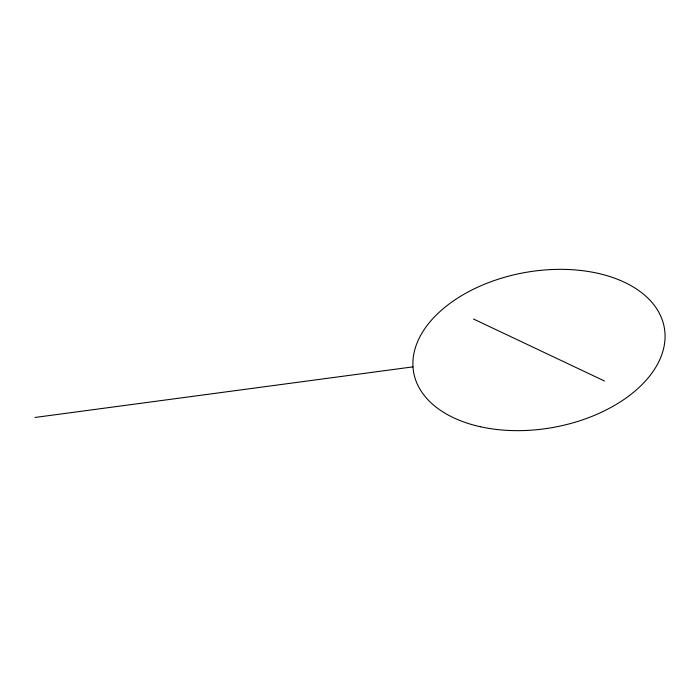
<?xml version="1.0" encoding="UTF-8"?>
<svg xmlns="http://www.w3.org/2000/svg" width="700" height="700" viewBox="0 0 700 700"><rect width="100%" height="100%" fill="white"/><g stroke="black" fill="none" stroke-linecap="round" stroke-linejoin="round"><path stroke-width="1.05" d="M35 417.463L412.983 366.861M473.463 318.99L604.485 381.001M480.34 426.738A127.304 78.724 -10.1 0 0 664.965 333.139A127.304 78.724 -10.1 0 0 471.625 290.124A127.304 78.724 -10.1 0 0 480.34 426.738"/></g></svg>
